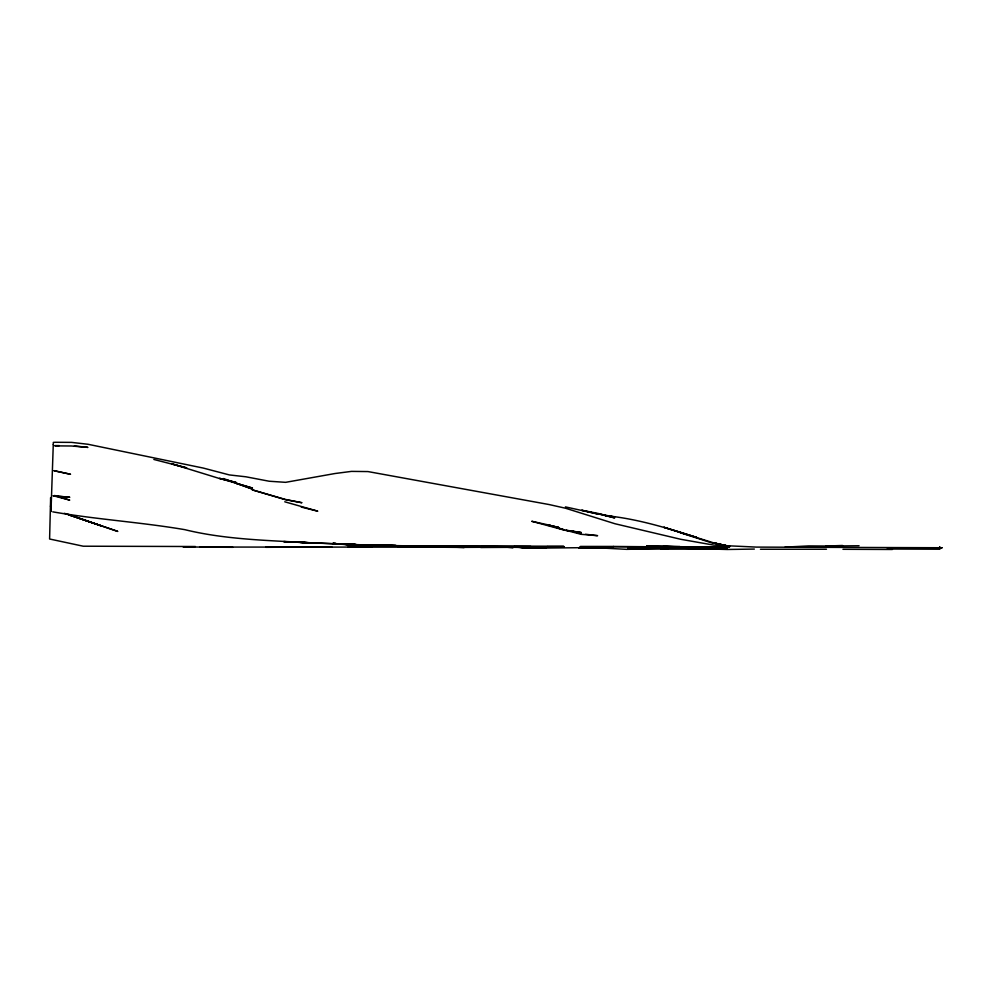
<?xml version="1.0" encoding="UTF-8"?>
<svg xmlns="http://www.w3.org/2000/svg" width="992" height="992" viewBox="0 0 992 992"><rect width="100%" height="100%" fill="white"/><g stroke="black" fill="none" stroke-linecap="round" stroke-linejoin="round"><path stroke-width="1.49" d="M50.418 506.156L50.666 497.562L50.989 511.574L53.27 444.614M53.283 444.602L53.32 442.407L55.106 442.283L71.573 442.382L88.028 444.28L203.298 468.075L229.4 474.932L245.867 476.792L269.167 481.232L285.622 482.335L335.023 473.519L351.49 471.386L367.958 471.572L549.084 504.544L565.552 508.239L614.953 523.739L680.81 539.301L713.744 545.104L756.326 547.1L942.09 547.745M50.418 506.156L49.6 539.003L83.241 546.208L195.412 546.518M939.436 548.39L939.684 546.877M939.362 549.221L887.22 549.01M940.515 547.844L939.932 549.072M940.528 547.832L942.003 547.72M628.891 547.683L637.868 547.051M636.331 547.063L628.804 547.51L645.271 547.547L628.73 547.299L645.184 548.179L628.643 547.2M785.069 547.125L808.753 545.91L832.92 546.084M372.273 546.778L348.08 547.274M636.492 547.1L629.052 547.187M842.518 545.488L825.976 546.071L859.072 545.749M754.342 549.072L727.272 549.481L677.784 548.068M668.348 549.06L627.738 549.035L630.726 549.022M665.396 549.072L660.908 549.184L725.685 549.072M364.535 547.237L372.025 547.076M645.11 548.539L628.556 547.634L645.11 548.539L678.032 547.795L664.504 547.944M639.679 549.072L626.584 549.345L600.879 547.956M463.909 547.373L519.399 547.088M510.21 547.076L513.298 547.138L480.45 547.15L497.004 547.175M545.823 547.77L512.889 547.1L545.898 547.882L514.315 547.051L545.736 548.018L529.195 548.117L515.654 547.063M592.112 547.584L544.261 548.055M580.481 546.704L729.083 546.84L678.95 547.262M724.185 549.072L686.687 548.068M282.385 547.237L298.84 547.1L183.185 547.038M331.613 547.051L265.831 547.286L298.766 547.187M826.472 549.246L760.442 549.246M347.746 547.088L330.212 547.1M348.242 547.125L546.728 547.237M611.593 548.006L578.671 547.944M314.985 547.2L331.688 547.1M437.819 546.096L514.451 546.567M480.698 547.497L513.72 547.324M612.833 547.274L579.737 547.324M728.587 547.162L629.3 547.274M359.588 545.03L395.957 545.55M315.233 547.175L265.757 547.237M547.224 546.542L464.814 546.356M547.311 546.431L563.853 546.418L448.595 546.567L349.717 544.806M580.32 546.48L613.416 546.456M613.329 546.456L696.074 547.138M407.352 546.108L464.231 547.423L397.966 546.852L517.985 547.088M701.096 546.877L704.109 546.865M678.776 547.237L629.226 547.162M628.308 547.782L635.909 547.894M397.048 545.984L359.513 545.054L396.949 545.736L365.936 545.414M199.814 547.125L232.822 547.311M530.844 546.468L514.203 546.406M612.672 547.1L590.104 547.088M447.528 547.187L463.996 547.162M496.843 547.138L513.298 547.138M578.745 547.844L611.766 547.832M892.416 549.469L842.94 549.295M54.808 445.594L59.322 445.606M365.366 545.55L395.709 545.612M481.442 546.592L497.91 546.629M564.014 546.753L497.996 546.642M645.854 547.274L711.797 547.088L645.767 547.2M382.242 545.588L361.175 545.079L395.634 545.637M319.412 547.088L331.452 547.113L325.351 547.088M317.899 547.088L331.365 547.138M529.443 547.82L545.984 547.869L502.572 547.1M578.919 547.807L595.386 547.844M627.986 547.671L635.426 547.696M679.297 548.08L694.338 548.154L646.437 548.068M545.662 548.192L517.241 547.113M382.317 545.662L300.154 542.339L357.07 544.831M593.129 547.088L612.51 547.882M54.969 445.867L71.436 445.991L87.904 447.392L74.363 445.941M381.833 545.588L396.8 545.699M415.66 546.282L382.652 545.91M644.614 548.08L661.081 548.241L655.055 548.055M431.632 546.121L464.566 546.555L442.035 546.071M437.782 546.096L448.26 546.245M637.459 547.931L628.482 547.795L645.023 548.502M628.147 547.844L635.624 547.956M447.69 547.1L464.157 547.386M381.908 545.588L396.874 545.885M679.607 546.852L663.065 546.493L679.52 546.89M533.535 547.733L536.548 547.82M333.089 544.013L357.033 544.782M316.708 543.256C272.676 540.392 227.776 540.194 184.822 529.666C140.988 522.201 96.546 519.473 52.774 511.847M541 548.092L545.488 548.266M349.395 544.844L365.862 545.501L341.905 544.087M417.756 546.071L431.222 546.629M516.993 547.051L529.021 547.621L518.543 547.1M363.109 545.116L366.098 545.253M336.015 543.814L333.002 543.666L336.003 543.852M342.029 544.112L349.556 544.484M504.159 547.088L513.137 547.559L504.11 547.063M340.492 544.137L349.469 544.707L343.455 544.149M348.899 544.422L356.413 544.943M53.345 495.926L69.8 497.277L53.258 495.74L69.725 500.117L54.56 495.467M356.748 544.794L349.221 544.162L356.711 544.782L350.56 544.174M359.761 545.042L365.688 545.513M360.952 545.166L365.44 545.563M350.647 544.05L356.661 544.633M605.504 515.642C636.814 518.667 666.996 527.967 696.818 537.478L663.809 527.248L680.351 532.543M585.578 534.254L597.606 535.68L581.138 534.316L566.172 530.385M605.542 515.803L614.569 516.956L598.102 513.831L614.656 517.911L598.188 513.447L581.721 510.235L598.275 514.116L565.415 506.887M566.184 530.224L581.225 532.518L564.758 530.249L531.749 521.284L548.216 524.892L564.684 529.988L548.13 524.904L558.608 527.434L548.043 525.202L558.521 527.484M54.076 470.778L70.544 474.275L53.99 470.63M729.839 546.518L713.372 542.922L729.914 546.53L713.285 542.748L680.264 532.481M713.285 542.748L729.752 546.48M301.221 507.061L317.775 511.178L284.754 501.791M153.847 459.457L186.781 467.926L171.616 463.772L219.629 478.566L236.096 482.434L219.554 478.342L252.489 488.076L235.935 483.228L252.402 489.093L223.498 478.541M680.19 532.679L713.198 543.343M572.793 531.253L581.064 533.733M83.427 519.672L68.336 514.662L117.812 531.427L84.804 520.13M64.381 513.31L101.432 525.934L68.423 514.402M939.697 546.877L939.846 548.291M367.375 547.088L364.374 547.138L367.387 547.088M694.425 547.77L677.958 547.894L727.434 547.82L694.425 547.77M679.694 546.629L646.672 546.046L679.694 546.629M694.251 546.877L679.272 546.704L694.326 546.902M316.783 543.157L283.774 541.607L316.783 543.157M431.136 546.505L416.169 546.096L441.676 546.89L431.136 546.505M382.49 545.6L366.023 545.154L382.565 545.637M529.108 547.869L517.13 547.113L529.108 547.869M356.463 544.782L348.986 544.124L356.5 544.794M335.928 543.455L332.928 543.182L335.916 543.492M301.717 502.696L285.25 499.633L252.154 489.825L285.163 499.398L301.717 502.696"/></g></svg>
